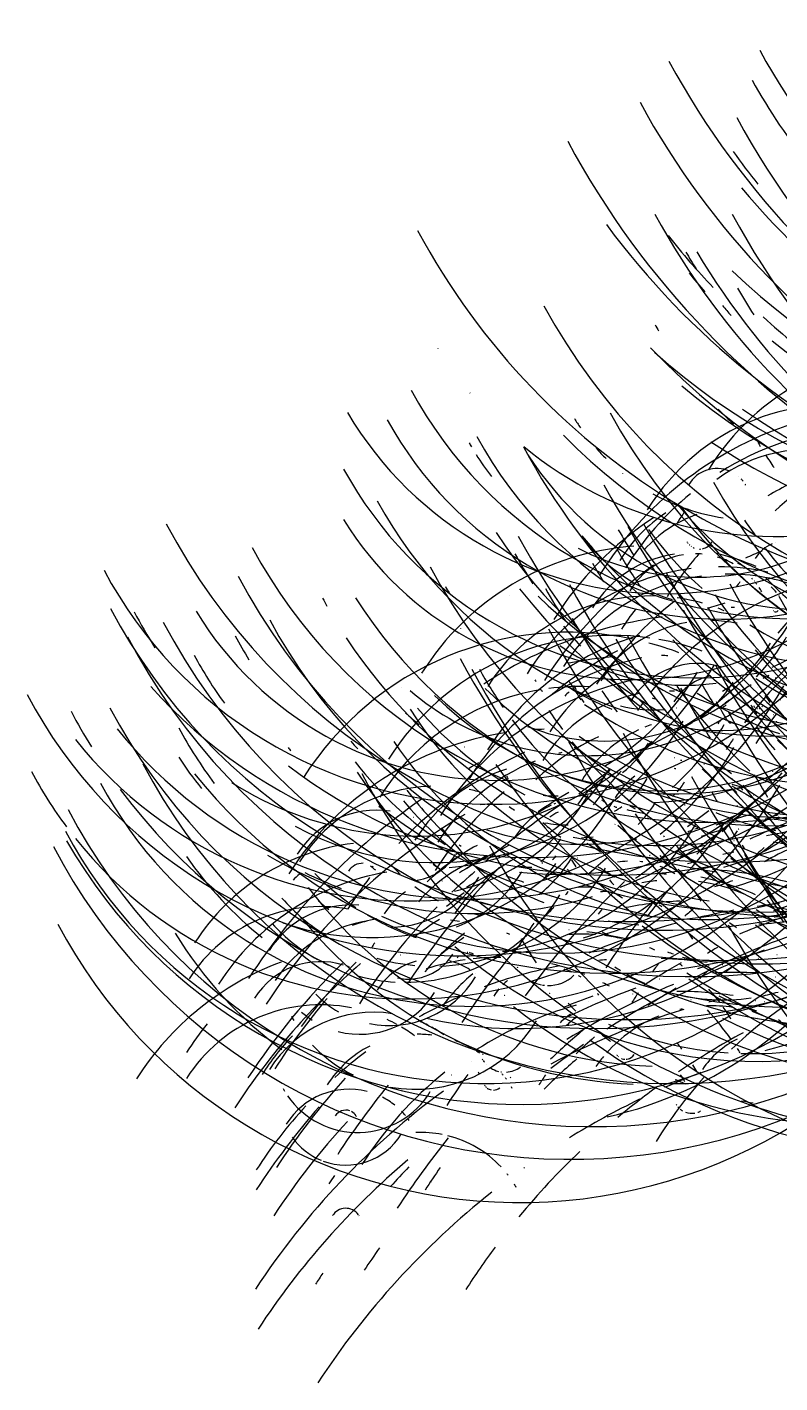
# Model space of a CAD drawing. Extents: x -1.31 to 1.29, y 0 to 2.6.
# Drawn here: x -1.31 to -0.444, y 1.035 to 2.595 of the extents above; entities that cross this region are included whole.
import ezdxf

# ---------------------------------------------------------------- set-up
doc = ezdxf.new("R2010")
doc.units = 0

msp = doc.modelspace()

# ---------------------------------------------------------------- linework, layer by layer
at = {"layer": 'drawinglayer'}
for centre, radius, start, end in [((0.2825, 2.9808), 0.8555, 208.8081, 333.2005), ((0.2597, 3.0065), 0.9456, 208.4643, 333.4556), ((0.1832, 2.9731), 0.8761, 219.9808, 333.1043), ((0.1981, 2.9438), 0.9133, 208.4643, 333.2498), ((0.1421, 2.8771), 0.7068, 209.0373, 228.7087), ((0.3558, 2.9535), 0.9671, 208.5789, 333.6807), ((0.1005, 2.9181), 0.9254, 216.4857, 333.1284), ((0.0167, 2.8513), 0.7441, 226.1687, 332.3957), ((0.1793, 2.9284), 0.984, 208.1779, 333.45), ((0.0035, 2.804), 0.7302, 231.3253, 332.328), ((0.0382, 2.8289), 0.6552, 215.1106, 219.2653), ((-0.0192, 2.8288), 0.8199, 235.2215, 332.5818), ((0.0295, 2.8234), 0.8626, 223.8196, 332.804), ((-0.0918, 2.771), 0.7408, 227.9449, 332.1995), ((-0.047, 2.79), 0.7932, 230.0075, 332.4474), ((0.3526, 2.8424), 0.9689, 208.5216, 333.6816), ((0.1765, 2.7963), 0.8704, 208.5789, 333.0747), ((0.178, 2.7624), 0.8343, 210.6989, 332.9598), ((-0.1147, 2.7269), 0.7333, 236.1382, 332.1352), ((-0.1362, 2.7493), 0.8221, 208.1779, 332.3893), ((0.0035, 2.804), 0.7302, 217.9181, 224.1266), ((-0.1815, 2.5443), 0.4249, 209.3238, 212.3626), ((0.0524, 2.7977), 0.7725, 218.9495, 221.0308), ((-0.1789, 2.6335), 0.7227, 224.679, 331.9896), ((-0.0513, 2.5425), 0.5061, 209.3238, 213.3812), ((-0.0669, 2.6276), 0.7385, 208.5789, 332.2347), ((-0.1815, 2.5443), 0.4249, 219.4078, 221.4249), ((-0.1847, 2.4778), 0.4615, 209.2092, 210.2345), ((-0.0259, 2.7355), 0.6447, 227.3146, 231.4858), ((-0.4489, 2.466), 0.4571, 230.6951, 330.6403), ((-0.4489, 2.466), 0.4571, 211.7559, 211.7875), ((-0.2893, 1.941), 0.2775, 85.0726, 148.6086), ((-0.4245, 2.4202), 0.5061, 208.6935, 330.8442), ((-0.4489, 2.466), 0.4571, 219.6943, 219.7073), ((-0.5761, 2.368), 0.4249, 210.6416, 330.3004), ((-0.0223, 2.4898), 0.7038, 208.7508, 332.1983), ((-0.3794, 1.9064), 0.2546, 74.9312, 148.509), ((-0.1847, 2.4778), 0.4615, 224.3353, 227.3902), ((-0.5082, 2.3559), 0.4421, 208.7508, 330.4824), ((-0.4717, 2.2719), 0.2444, 211.3864, 214.3203), ((-0.3023, 1.7478), 0.4109, 108.5065, 148.174), ((-0.3423, 2.3717), 0.5141, 208.8081, 331.0192), ((-0.0252, 2.498), 0.8116, 208.407, 332.5449), ((-0.4045, 2.3172), 0.3931, 213.048, 330.5139), ((-0.3291, 1.7923), 0.3436, 95.7296, 122.3415), ((-0.5386, 2.263), 0.3009, 209.0946, 210.0952), ((-0.2083, 2.3969), 0.604, 219.8662, 331.5505), ((-0.4717, 2.2719), 0.2444, 221.2413, 225.18), ((-0.4121, 1.9333), 0.1756, 76.7074, 126.4351), ((-0.1797, 2.2825), 0.3333, 209.6675, 210.6413), ((-0.5386, 2.263), 0.3009, 212.074, 217.9583), ((-0.2557, 2.2967), 0.3957, 219.2932, 330.792), ((-0.1293, 2.3433), 0.523, 215.1679, 331.427), ((-0.1797, 2.2825), 0.3333, 212.6469, 215.6513), ((-0.2773, 1.8644), 0.2445, 107.819, 134.6748), ((-0.541, 2.3077), 0.4615, 208.6362, 330.485), ((-0.2228, 2.4154), 0.7065, 233.8464, 331.8598), ((-0.4717, 2.2719), 0.2444, 231.1305, 231.1535), ((-0.5162, 2.049), 0.0381, 67.3682, 148.9262), ((0.063, 2.3952), 0.6671, 209.0373, 332.2249), ((-0.5162, 2.049), 0.0381, 49.6755, 49.7211), ((-0.5162, 2.049), 0.0381, 37.9754, 42.8401), ((-0.2732, 1.7547), 0.3528, 111.6578, 121.5019), ((-0.1446, 2.4251), 0.7653, 218.4911, 332.1884), ((-0.3395, 2.3333), 0.5486, 225.7677, 331.1364), ((0.004, 2.4244), 0.7416, 208.6935, 287.829), ((-0.5162, 2.049), 0.0381, 30.1832, 32.1302), ((-0.4515, 2.2984), 0.5192, 208.5789, 330.8376), ((-0.3072, 2.3114), 0.5507, 212.7615, 331.2013), ((-0.3291, 1.7923), 0.3436, 129.3049, 148.3295), ((-0.4717, 2.2719), 0.2444, 241.0656, 261.1919), ((-0.6162, 2.232), 0.3878, 211.6729, 330.1045), ((-0.3826, 1.7133), 0.3786, 123.117, 148.1201), ((-0.4795, 1.8904), 0.1742, 123.2316, 148.5685), ((0.0501, 2.3866), 0.7627, 208.6935, 332.5127), ((-0.4924, 1.8988), 0.1433, 109.1368, 138.4421), ((-0.4121, 1.9333), 0.1756, 143.6288, 148.6925), ((-0.5041, 2.3648), 0.7307, 207.8341, 331.4388), ((-0.0168, 2.4024), 0.8276, 208.3497, 332.6114), ((-0.199, 2.2565), 0.4931, 209.0946, 213.1265), ((-0.043, 2.3316), 0.6372, 208.9227, 241.7823), ((-0.2437, 2.2741), 0.4355, 216.1993, 228.3064), ((-0.1899, 1.8176), 0.3854, 148.4417, 148.4642), ((-0.0127, 2.3492), 0.5711, 214.2512, 216.3207), ((-0.199, 2.2565), 0.4931, 236.4247, 331.2074), ((-0.591, 1.6852), 0.3131, 93.8388, 147.9202), ((-0.5076, 2.1338), 0.2065, 218.3192, 253.0401), ((-0.3623, 2.2664), 0.5449, 235.7944, 331.0834), ((-0.5363, 2.0112), 0.0167, 210.0113, 213.8771), ((-0.5363, 2.0112), 0.0167, 215.8555, 217.7733), ((-0.5363, 2.0112), 0.0167, 224.6217, 227.5391), ((-0.5363, 2.0112), 0.0167, 234.4193, 236.3637), ((-0.5363, 2.0112), 0.0167, 282.1467, 329.0614), ((-0.4371, 1.9626), 0.041, 112.4599, 149.0671), ((-0.4371, 1.9626), 0.041, 106.4439, 106.4533), ((-0.5222, 2.2804), 0.6006, 208.2351, 330.9761), ((-0.2495, 2.263), 0.5695, 208.7508, 212.7957), ((-0.5386, 2.263), 0.3009, 242.7845, 294.6945), ((-0.5471, 1.858), 0.1318, 97.9641, 148.5719), ((-0.2044, 2.2316), 0.4885, 209.0946, 215.1432), ((-0.541, 1.9006), 0.0884, 99.0527, 148.7203), ((0.196, 2.387), 0.8776, 208.5789, 333.1301), ((-0.2732, 1.7547), 0.3528, 138.4149, 148.4073), ((-0.5363, 2.0112), 0.0167, 243.2429, 248.19), ((-0.5363, 2.0112), 0.0167, 250.1683, 250.1757), ((-0.541, 1.9006), 0.0884, 85.0726, 90.0573), ((-0.5363, 2.0112), 0.0167, 270.0573, 275.0872), ((-0.591, 1.6852), 0.3131, 67.4828, 76.207), ((-0.541, 1.9006), 0.0884, 60.4927, 73.2318), ((-0.3192, 1.621), 0.3984, 111.4286, 114.3658), ((-0.0127, 2.3492), 0.5711, 218.3192, 229.6373), ((-0.7731, 2.2093), 0.5086, 208.0633, 330.2055), ((-0.2145, 2.3149), 0.7181, 208.3497, 331.9122), ((-0.514, 1.7143), 0.2597, 97.0474, 148.2355), ((-0.3245, 1.5993), 0.4603, 125.1223, 147.9808), ((0.1641, 2.41), 0.9649, 208.2351, 333.3625), ((-0.2469, 2.2077), 0.4721, 209.0946, 212.0928), ((0.0951, 2.3692), 0.8881, 224.9655, 332.9972), ((-0.514, 1.7143), 0.2597, 77.4522, 90.1519), ((-0.5023, 1.7417), 0.224, 67.6546, 91.1802), ((-0.5471, 1.858), 0.1318, 61.524, 65.4106), ((-0.2437, 2.2741), 0.4355, 237.3987, 315.5018), ((-0.1802, 1.6712), 0.3494, 120.8251, 139.625), ((-0.4153, 2.3092), 0.7383, 207.9487, 331.6238), ((-0.3801, 2.1978), 0.512, 208.7508, 209.7263), ((-0.5023, 1.7417), 0.224, 98.136, 148.3694), ((-0.3041, 1.6061), 0.3649, 107.5898, 142.2956), ((-0.5115, 2.1189), 0.3333, 264.0412, 330.123), ((0.295, 2.3893), 0.9077, 208.6362, 327.3166), ((-0.1852, 1.7228), 0.384, 142.4829, 143.4962), ((-0.541, 1.9006), 0.0884, 41.9861, 42.9101), ((-0.541, 1.9006), 0.0884, 39.9949, 40.0381), ((-0.541, 1.9006), 0.0884, 37.116, 38.0528), ((-0.5471, 1.858), 0.1318, 54.671, 54.7058), ((-0.541, 1.9006), 0.0884, 30.2978, 34.1717), ((-0.0946, 2.3199), 0.512, 224.4499, 249.0249), ((-0.5471, 1.858), 0.1318, 41.0694, 44.9472), ((-0.5528, 2.0886), 0.2509, 293.4913, 329.7794), ((-0.7291, 2.2275), 0.588, 221.6997, 330.5511), ((-0.636, 2.2375), 0.6183, 232.815, 330.8252), ((-0.433, 2.2278), 0.6105, 208.3497, 209.3267), ((-0.4552, 2.2412), 0.5651, 212.4177, 326.8029), ((-0.5928, 1.7202), 0.2203, 87.9374, 148.2063), ((-0.5528, 2.0886), 0.2509, 216.1025, 216.142), ((-0.2797, 2.1892), 0.496, 208.98, 213.9616), ((-0.5928, 1.7202), 0.2203, 74.1864, 82.002), ((-0.1027, 2.2146), 0.4971, 213.2772, 232.6235), ((0.1031, 2.2469), 0.6282, 209.2092, 313.8291), ((-0.5471, 1.858), 0.1318, 39.1275, 39.1786), ((-0.6168, 2.2415), 0.6757, 207.8341, 331.051), ((-0.5794, 2.2432), 0.6873, 207.8341, 211.8051), ((-0.7697, 2.1335), 0.4052, 211.3291, 329.8711), ((0.1061, 2.3412), 0.9266, 208.2351, 333.1414), ((-0.3192, 1.621), 0.3984, 128.2163, 146.1736), ((-0.4343, 1.7847), 0.225, 141.3943, 148.4963), ((0.2576, 2.3666), 0.996, 208.2924, 333.6165), ((-0.199, 2.2565), 0.4931, 222.2083, 222.2153), ((0.0713, 2.2699), 0.7155, 208.8654, 235.7664), ((-0.3977, 1.5308), 0.416, 105.2407, 108.1771), ((0.1334, 2.2917), 0.7539, 208.8654, 246.353), ((-0.5928, 1.7202), 0.2203, 67.3682, 69.2887), ((-0.5076, 2.1338), 0.2065, 272.1772, 273.2217), ((-0.4487, 1.9253), 0.00315, 210.1832, 213.1106), ((-0.4487, 1.9253), 0.00315, 219.0068, 220.936), ((-0.4487, 1.9253), 0.00315, 240.6073, 261.4055), ((-0.4487, 1.9253), 0.00315, 263.411, 279.4126), ((-0.4487, 1.9253), 0.00315, 281.4019, 329.1845), ((-0.5078, 2.2515), 0.7304, 207.8341, 331.4312), ((-0.4696, 2.2138), 0.637, 208.1779, 331.1916), ((-0.5794, 2.2432), 0.6873, 252.2383, 331.1579), ((-0.5107, 1.4245), 0.4968, 97.9641, 123.4861), ((-0.2495, 2.263), 0.5695, 218.8349, 221.8794), ((-0.2232, 2.1694), 0.5256, 208.98, 223.074), ((-0.5242, 1.7591), 0.1531, 100.0268, 148.5488), ((-0.5242, 1.7591), 0.1531, 78.3117, 89.1261), ((-0.5474, 2.2343), 0.7318, 207.7768, 331.3642), ((-0.5258, 2.1865), 0.6183, 208.1779, 211.1228), ((-0.6881, 1.5385), 0.3602, 77.9106, 147.5834), ((-0.433, 2.2278), 0.6105, 213.3345, 262.1608), ((-0.6364, 1.5904), 0.3047, 81.9213, 147.8578), ((-0.4252, 2.1423), 0.4545, 211.7875, 211.8081), ((-0.5219, 1.6024), 0.3044, 105.9282, 148.0816), ((-0.1905, 2.1366), 0.5059, 209.0946, 232.3487), ((-0.6364, 1.5904), 0.3047, 70.233, 79.9411), ((-0.1454, 2.2853), 0.5781, 223.1321, 241.5521), ((-0.6454, 2.0162), 0.2427, 315.9512, 329.5782), ((-0.6961, 2.0997), 0.4794, 208.2924, 216.1353), ((-0.6665, 2.0694), 0.3127, 229.4919, 321.3838), ((0.0078, 2.3055), 0.9288, 208.0633, 332.9848), ((0.0802, 2.3235), 0.9951, 208.006, 333.3233), ((-0.417, 2.2075), 0.523, 225.5958, 321.539), ((-0.4581, 1.5369), 0.3817, 116.929, 130.8591), ((-0.5528, 2.0886), 0.2509, 234.8777, 278.163), ((-0.5851, 2.1422), 0.489, 258.5981, 327.3447), ((-0.3801, 2.1978), 0.512, 234.8204, 320.5525), ((-0.6881, 1.5385), 0.3602, 69.2016, 74.9499), ((-0.5891, 1.9656), 0.1562, 300.4241, 329.4063), ((-0.0572, 2.2313), 0.7399, 233.2161, 332.2558), ((-0.1092, 2.1666), 0.4635, 218.4338, 239.8246), ((-0.8623, 2.0611), 0.397, 237.6279, 329.6667), ((-0.5387, 1.5659), 0.31, 101.9175, 148.0314), ((-0.6961, 2.0997), 0.4794, 264.3277, 330.2545), ((-0.5965, 1.4224), 0.4499, 94.7555, 101.5772), ((-0.5382, 1.772), 0.0908, 72.2956, 148.7179), ((-0.5965, 1.4224), 0.4499, 86.9633, 87.9182), ((0.3038, 2.3084), 0.9358, 208.5789, 302.7353), ((-0.1383, 1.5379), 0.4311, 129.6487, 143.4607), ((-0.1802, 1.6712), 0.3494, 147.5823, 148.5919), ((-0.798, 2.1159), 0.5244, 218.7776, 330.2104), ((-0.5384, 1.5023), 0.3494, 101.8602, 147.9098), ((-0.3542, 2.0959), 0.4971, 208.8081, 214.8081), ((-0.6111, 1.9088), 0.1319, 209.4957, 210.4789), ((-0.5341, 1.6765), 0.205, 125.0077, 148.3677), ((-0.0572, 2.2313), 0.7399, 211.6156, 213.6749), ((-0.3595, 2.021), 0.3459, 211.2686, 211.2718), ((-0.806, 2.0105), 0.3104, 301.0543, 329.4912), ((-0.5107, 1.7853), 0.0644, 101.1727, 148.8537), ((-0.6111, 1.9088), 0.1319, 305.4661, 329.2866), ((-0.5382, 1.772), 0.0908, 55.59, 55.6225), ((-0.069, 2.1828), 0.7248, 236.3101, 332.1862), ((-0.3258, 1.4592), 0.4108, 110.3894, 110.3973), ((-0.3656, 1.649), 0.2195, 114.4653, 116.4736), ((-0.3258, 1.4592), 0.4108, 108.4238, 108.4492), ((-0.4164, 1.0836), 0.7629, 92.3917, 92.4637), ((-0.8115, 2.0905), 0.5642, 207.8341, 330.317), ((-0.8681, 2.0848), 0.4953, 218.663, 329.9802), ((-0.6746, 1.5648), 0.2715, 99.4538, 147.8866), ((-0.5301, 2.0947), 0.4355, 216.6003, 216.6093), ((-0.5642, 2.1084), 0.3957, 225.5385, 310.3771), ((-0.1007, 2.2048), 0.8117, 214.3658, 332.4161), ((-0.6454, 2.0162), 0.2427, 248.5141, 310.816), ((-0.6111, 1.9088), 0.1319, 215.3971, 216.3188), ((-0.574, 1.6635), 0.1676, 100.8862, 148.4079), ((-0.6746, 1.5648), 0.2715, 87.6509, 97.4714), ((-0.5115, 2.1189), 0.3333, 236.8257, 247.8474), ((-0.3977, 1.5308), 0.416, 133.9459, 134.9338), ((-0.3868, 2.0028), 0.3378, 209.2665, 210.2526), ((-0.3595, 2.021), 0.3459, 213.2772, 218.2257), ((-0.2426, 2.1064), 0.5788, 227.9449, 331.408), ((-0.574, 1.6635), 0.1676, 86.9633, 88.9503), ((-0.4164, 1.0836), 0.7629, 101.009, 101.0581), ((-0.0269, 2.2116), 0.6537, 214.9961, 226.3089), ((-0.574, 1.6635), 0.1676, 84.9993, 85.0153), ((0.2461, 2.2713), 0.9153, 208.5216, 212.7121), ((-0.3176, 2.1599), 0.3984, 236.2528, 251.4641), ((-0.1118, 2.0756), 0.4837, 209.2665, 212.3177), ((0.3388, 2.2665), 0.9592, 208.5789, 333.6277), ((-0.3656, 1.649), 0.2195, 120.4814, 124.4717), ((-0.5107, 1.7853), 0.0644, 50.7268, 50.7524), ((-0.5107, 1.7853), 0.0644, 43.8952, 43.9342), ((-0.3653, 1.6105), 0.248, 113.434, 113.4424), ((-0.5107, 1.7853), 0.0644, 30.2978, 39.025), ((-0.6747, 2.006), 0.3513, 307.8152, 329.8751), ((-0.3882, 1.7867), 0.0653, 138.8733, 149.0828), ((-0.6196, 2.1263), 0.6734, 207.8341, 331.0382), ((-0.6383, 2.1218), 0.6155, 218.8349, 330.8116), ((-0.4583, 2.0736), 0.4885, 212.6469, 262.1297), ((-0.5301, 2.0947), 0.4355, 220.5537, 241.5814), ((-0.3868, 2.0028), 0.3378, 212.2459, 213.2244), ((-0.5891, 1.9656), 0.1562, 255.7906, 274.9409), ((0.2542, 2.2552), 0.9975, 208.2924, 333.6161), ((-0.3041, 1.6061), 0.3649, 144.3164, 146.3042), ((-0.6746, 1.5648), 0.2715, 71.0351, 71.9977), ((-0.4803, 1.3883), 0.4311, 101.0112, 101.0581), ((-0.2268, 2.0764), 0.544, 232.1275, 331.323), ((0.1071, 2.1638), 0.7132, 208.9227, 211.0029), ((-0.3656, 1.649), 0.2195, 128.5028, 132.4998), ((-0.3653, 1.6105), 0.248, 124.4348, 125.415), ((-0.2687, 1.9344), 0.2402, 209.7821, 212.7526), ((-0.4689, 1.8169), 0.00594, 210.1259, 211.112), ((-0.4689, 1.8169), 0.00594, 214.0793, 217.948), ((-0.4689, 1.8169), 0.00594, 221.8715, 230.6841), ((-0.4689, 1.8169), 0.00594, 246.4514, 249.4165), ((-0.4689, 1.8169), 0.00594, 262.3224, 265.3203), ((-0.4689, 1.8169), 0.00594, 272.2918, 275.3257), ((-0.4689, 1.8169), 0.00594, 282.3759, 287.3999), ((-0.4689, 1.8169), 0.00594, 315.8366, 329.1552), ((-0.6556, 2.1252), 0.6825, 207.7195, 211.6768), ((-0.6556, 2.1252), 0.6825, 216.6576, 331.0021), ((-0.8403, 1.9646), 0.331, 240.7792, 329.4923), ((-0.6082, 2.0962), 0.394, 227.4292, 230.4151), ((-0.3542, 2.0959), 0.4971, 216.8295, 283.1683), ((-0.2834, 2.0953), 0.5137, 213.9074, 216.914), ((-0.1649, 2.1401), 0.7257, 232.9296, 332.0237), ((-0.5423, 1.6485), 0.1521, 103.9786, 103.9802), ((-0.6111, 1.9088), 0.1319, 295.2101, 300.3457), ((-0.1255, 2.1633), 0.7823, 237.0549, 332.2771), ((-0.0565, 2.2041), 0.8591, 235.0496, 332.6471), ((-0.3656, 1.649), 0.2195, 136.5242, 136.5249), ((-0.508, 1.789), 0.00846, 131.5967, 149.0355), ((-0.508, 1.789), 0.00846, 125.4661, 126.5159), ((-0.508, 1.789), 0.00846, 122.4294, 122.4443), ((-0.508, 1.789), 0.00846, 79.2284, 80.2076), ((-0.5423, 1.6485), 0.1521, 72.3529, 75.256), ((-0.508, 1.789), 0.00846, 41.8142, 49.63), ((-0.508, 1.789), 0.00846, 34.022, 37.9035), ((-0.5419, 1.5391), 0.2638, 75.3896, 77.31), ((0.0406, 1.441), 0.6091, 143.3424, 147.2397), ((-0.5246, 1.3151), 0.494, 81.4025, 81.4629), ((-0.0452, 1.2507), 0.678, 126.4239, 126.4401), ((-0.7025, 2.0213), 0.4918, 208.2351, 217.0696), ((-0.7061, 1.428), 0.3592, 98.3079, 147.551), ((-0.7061, 1.428), 0.3592, 91.4324, 93.3924), ((-0.5419, 1.5391), 0.2638, 114.8091, 133.9417), ((0.089, 2.1918), 0.8818, 208.3497, 332.9663), ((-0.5423, 1.6485), 0.1521, 114.981, 148.5176), ((-0.5419, 1.5391), 0.2638, 106.845, 106.8631), ((-0.5423, 1.6485), 0.1521, 108.9649, 111.99), ((-0.7677, 1.9456), 0.3015, 311.5967, 329.5356), ((-0.508, 1.789), 0.00846, 30.1259, 32.0577), ((-0.4602, 1.098), 0.6852, 91.2927, 91.3178), ((-0.1597, 2.0204), 0.3874, 216.543, 221.5791), ((-0.5301, 2.0947), 0.4355, 279.3392, 314.749), ((-0.7677, 1.9456), 0.3015, 216.543, 217.4636), ((-0.6747, 2.006), 0.3513, 221.4705, 223.4182), ((-0.7025, 2.0213), 0.4918, 245.9931, 330.2833), ((-0.495, 2.0344), 0.4721, 213.621, 257.9068), ((-0.7023, 1.8353), 0.1249, 213.2427, 213.2772), ((-0.5802, 2.0739), 0.3575, 245.592, 303.9906), ((-0.2834, 2.0953), 0.5137, 218.8922, 312.4957), ((-0.4252, 2.1423), 0.4545, 235.7944, 254.0841), ((-0.7023, 1.8353), 0.1249, 308.2736, 329.0896), ((-0.3258, 1.4592), 0.4108, 130.1643, 135.129), ((-0.8196, 1.9549), 0.374, 309.5341, 329.6733), ((-0.1383, 1.5379), 0.4311, 146.4363, 148.4212), ((-0.5435, 1.4737), 0.2965, 79.2806, 79.2857), ((0.0022, 2.2291), 0.6387, 225.3666, 259.5937), ((-0.5668, 2.0696), 0.6902, 207.8341, 331.1907), ((-0.8196, 1.9549), 0.374, 212.3032, 219.1008), ((-0.6091, 1.9983), 0.4082, 217.5171, 237.3673), ((-0.5246, 1.3151), 0.494, 115.5539, 136.4159), ((-0.6403, 1.5341), 0.2326, 111.5432, 148.0751), ((-0.3575, 2.0524), 0.6085, 218.4911, 331.3), ((-0.4164, 1.0836), 0.7629, 119.3927, 120.3256), ((-0.701, 1.5581), 0.192, 99.3965, 99.4037), ((-0.6403, 1.5341), 0.2326, 103.5791, 104.5643), ((-0.6082, 2.0962), 0.394, 272.8648, 301.8935), ((-0.6403, 1.5341), 0.2326, 71.0955, 71.1497), ((-0.5569, 1.6618), 0.0895, 90, 90.9949), ((-0.5569, 1.6618), 0.0895, 74.1638, 74.1864), ((-0.1869, 2.0936), 0.7158, 243.1856, 331.953), ((-0.8704, 1.9691), 0.4924, 207.9487, 216.7128), ((-0.4284, 2.0681), 0.6011, 213.3345, 323.8345), ((-0.2173, 2.1134), 0.8021, 208.0633, 332.1832), ((-0.701, 1.5581), 0.192, 107.4179, 148.0842), ((-0.8409, 1.8615), 0.234, 274.0107, 329.1746), ((-0.5664, 1.8408), 0.2202, 209.3238, 210.2914), ((-0.1031, 0.9968), 0.9162, 125.8099, 128.6557), ((-0.3258, 1.4592), 0.4108, 137.0971, 144.119), ((-0.5569, 1.6618), 0.0895, 127.185, 148.6862), ((-0.7931, 2.0383), 0.4633, 290.913, 319.4106), ((-0.5946, 1.6508), 0.0958, 82.9234, 82.9526), ((-0.5946, 1.6508), 0.0958, 71.0924, 72.0743), ((0.2672, 2.1743), 0.9251, 208.5216, 249.7504), ((-0.3458, 0.9547), 0.8136, 103.1272, 103.178), ((-0.6091, 1.9983), 0.4082, 285.2407, 320.7513), ((0.0186, 2.0107), 0.564, 209.2665, 212.3245), ((-0.1072, 0.8585), 0.9454, 111.403, 111.4286), ((-0.8704, 1.9691), 0.4924, 218.663, 329.9665), ((-0.7972, 1.9544), 0.4862, 208.1206, 325.8373), ((-0.8395, 1.5357), 0.186, 91.9481, 147.8294), ((-0.7677, 1.9456), 0.3015, 229.2051, 229.2054), ((-0.806, 2.0105), 0.3104, 247.8838, 247.8983), ((-0.4674, 2.0289), 0.5119, 217.5171, 225.5144), ((-0.8395, 1.5357), 0.186, 73.3269, 78.1856), ((-0.5946, 1.6508), 0.0958, 123.0024, 148.5939), ((-0.7023, 1.8353), 0.1249, 286.6731, 287.7347), ((-0.6109, 1.7609), 0.0669, 220.4392, 224.2959), ((-0.6906, 1.7866), 0.1096, 311.3676, 329.0628), ((-0.6109, 1.7609), 0.0669, 316.6388, 329.0791), ((-0.2232, 2.1694), 0.5256, 238.3154, 249.5908), ((-0.5569, 1.6618), 0.0895, 48.747, 49.6833), ((-0.5882, 1.4058), 0.3302, 72.3529, 74.2881), ((-0.6403, 1.5341), 0.2326, 50.8097, 51.7131), ((-0.5569, 1.6618), 0.0895, 38.0327, 39.9621), ((0.2461, 2.2713), 0.9153, 216.8295, 245.4378), ((-0.5702, 1.9587), 0.3984, 287.4179, 322.9062), ((-0.4164, 1.0836), 0.7629, 125.2369, 146.8875), ((-0.9131, 1.8713), 0.3238, 251.4935, 329.3274), ((-0.5702, 1.9587), 0.3984, 219.5797, 248.571), ((-0.4803, 1.3883), 0.4311, 130.68, 146.7596), ((-0.8679, 1.8324), 0.2367, 282.0894, 329.1306), ((-0.806, 2.0105), 0.3104, 273.1513, 275.2188), ((-0.6906, 1.7866), 0.1096, 226.9197, 226.9709), ((-0.2597, 0.9949), 0.8367, 120.7105, 123.5619), ((-0.7023, 1.8353), 0.1249, 263.4683, 271.4906), ((-0.6628, 1.6071), 0.1026, 112.6318, 113.6724), ((-0.6628, 1.6071), 0.1026, 91.6043, 93.6015), ((-0.3454, 1.0962), 0.6928, 117.7439, 117.7885), ((-0.548, 1.9809), 0.2952, 249.7746, 249.787), ((-0.6109, 1.7609), 0.0669, 235.1069, 238.9958), ((-0.6109, 1.7609), 0.0669, 240.9652, 241.0083), ((-0.6628, 1.6071), 0.1026, 69.8892, 71.8532), ((-0.6628, 1.6071), 0.1026, 65.9762, 65.9931), ((-0.2683, 1.9998), 0.6184, 235.909, 331.4914), ((-0.7246, 1.7929), 0.1646, 315.5501, 326.0369), ((-0.6109, 1.7609), 0.0669, 310.4508, 313.5765), ((0.1155, 2.0681), 0.7291, 208.9227, 209.938), ((-0.5946, 1.6508), 0.0958, 37.0014, 38.9262), ((0.2607, 2.0941), 0.8704, 208.6935, 333.2129), ((-0.1358, 2.0962), 0.5178, 228.401, 228.4033), ((-0.3996, 0.912), 0.8028, 95.3048, 95.3285), ((-0.6593, 2.012), 0.6822, 207.7195, 330.9943), ((-0.4602, 1.098), 0.6852, 120.3668, 147.036), ((-0.9078, 1.5858), 0.1082, 81.864, 147.9402), ((-0.5258, 2.1865), 0.6183, 232.1275, 291.0348), ((-0.9078, 1.5858), 0.1082, 67.1465, 67.1963), ((-0.7246, 1.7929), 0.1646, 216.963, 217.0014), ((-0.1935, 0.943), 0.9089, 123.6326, 130.3566), ((-0.6906, 1.7866), 0.1096, 233.7891, 237.6934), ((-0.6628, 1.6071), 0.1026, 115.6685, 148.4408), ((-0.5664, 1.8408), 0.2202, 222.0434, 223.034), ((-0.3454, 1.0962), 0.6928, 120.7105, 121.6387), ((-0.5301, 2.0947), 0.4355, 249.66, 249.6716), ((-0.6109, 1.7609), 0.0669, 248.8579, 251.8404), ((-0.6906, 1.7866), 0.1096, 301.0543, 306.2323), ((-0.548, 1.9809), 0.2952, 255.8479, 259.8765), ((-0.6628, 1.6071), 0.1026, 59.1749, 63.0456), ((0.0941, 2.1582), 0.846, 213.621, 283.013), ((-0.6628, 1.6071), 0.1026, 51.3708, 51.3826), ((-0.6628, 1.6071), 0.1026, 48.5179, 49.4318), ((-0.3996, 0.912), 0.8028, 101.0396, 101.0581), ((0.0354, 0.9251), 0.9513, 126.1536, 127.9972), ((-0.0005, 1.1055), 0.7615, 129.3049, 135.063), ((-0.5021, 1.3407), 0.3466, 93.1317, 93.1513), ((-0.2562, 0.881), 0.8376, 105.3553, 108.1875), ((-0.3868, 2.0028), 0.3378, 247.2536, 259.4119), ((0.0909, 1.0482), 0.8642, 132.227, 134.076), ((-0.0517, 0.8047), 0.9972, 116.2499, 116.2988), ((-0.1358, 2.0962), 0.5178, 230.4086, 232.481), ((-0.1378, 0.7646), 0.9741, 108.4492, 109.3728), ((-0.3595, 2.021), 0.3459, 255.4469, 269.7029), ((-0.7832, 1.9263), 0.5469, 207.9487, 330.313), ((-0.8074, 1.4112), 0.2823, 106.9305, 106.9596), ((-0.746, 1.9086), 0.4658, 256.9939, 330.1156), ((-0.6747, 2.006), 0.3513, 252.2956, 280.8582), ((-0.8014, 1.8319), 0.3029, 277.2766, 329.4753), ((-0.5664, 1.8408), 0.2202, 226.9709, 233.8908), ((-0.6906, 1.7866), 0.1096, 257.5095, 271.5311), ((-0.7656, 1.8297), 0.2985, 288.6784, 329.53), ((-0.6906, 1.7866), 0.1096, 283.6833, 283.6937), ((-0.0103, 1.0704), 0.8703, 135.736, 135.7793), ((-0.5272, 1.6248), 0.0494, 111.1421, 117.2358), ((-0.5272, 1.6248), 0.0494, 103.1207, 107.1388), ((-0.4603, 1.4723), 0.2051, 105.2407, 111.1928), ((-0.5272, 1.6248), 0.0494, 81.1567, 81.1764), ((-0.5272, 1.6248), 0.0494, 66.3368, 72.2511), ((0.0863, 1.2958), 0.69, 147.1239, 148.0613), ((-0.1378, 0.7646), 0.9741, 111.2699, 111.314), ((0.3294, 2.0878), 0.9273, 208.6362, 333.5093), ((-0.117, 0.8969), 0.8449, 111.5432, 115.3227), ((-0.5021, 1.3407), 0.3466, 75.6188, 81.4033), ((-0.7411, 1.9594), 0.604, 209.8394, 330.5821), ((-0.9058, 1.4063), 0.2511, 96.6463, 147.4912), ((-0.9078, 1.5858), 0.1082, 45.9283, 45.9968), ((-0.7246, 1.7929), 0.1646, 237.5133, 238.4727), ((-0.1399, 1.9991), 0.7259, 208.4643, 332.0677), ((-0.2597, 0.9949), 0.8367, 127.4332, 127.4714), ((-0.3611, 1.9585), 0.6262, 231.5545, 331.3513), ((-0.7828, 1.7136), 0.1015, 309.0184, 328.8585), ((-0.8395, 1.5357), 0.186, 45.3261, 45.3666), ((-0.8395, 1.5357), 0.186, 42.5018, 43.4137), ((-0.653, 1.4638), 0.1991, 91.6616, 95.5963), ((-0.8074, 1.4112), 0.2823, 56.1955, 59.9962), ((-0.2496, 1.9938), 0.6989, 233.7891, 331.7876), ((-0.7771, 1.8606), 0.2964, 304.2629, 317.9201), ((-0.6628, 1.6071), 0.1026, 33.048, 33.9756), ((-0.5272, 1.6248), 0.0494, 134.5188, 134.5263), ((-0.5664, 1.8408), 0.2202, 285.2407, 306.8467), ((-0.5272, 1.6248), 0.0494, 55.5396, 55.5652), ((-0.4806, 1.4411), 0.2181, 94.2215, 94.2399), ((-0.5272, 1.6248), 0.0494, 44.7936, 46.7429), ((-0.5272, 1.6248), 0.0494, 30.1832, 36.03), ((-0.4806, 1.4411), 0.2181, 75.5615, 82.3933), ((-0.6845, 1.9651), 0.6729, 207.7195, 330.9169), ((-0.746, 1.9086), 0.4658, 215.1106, 230.8657), ((-0.7931, 2.0383), 0.4633, 238.7165, 286.7523), ((-0.8715, 1.6761), 0.0635, 275.9015, 328.5626), ((-0.6642, 1.4165), 0.2695, 118.4187, 133.6052), ((-0.6095, 1.344), 0.3598, 124.4348, 130.4965), ((-0.653, 1.4638), 0.1991, 118.5906, 146.0987), ((-0.9078, 1.5858), 0.1082, 31.6729, 32.5728), ((-0.4146, 0.9674), 0.7661, 116.4707, 121.2982), ((-0.3458, 0.9547), 0.8136, 122.4294, 124.3266), ((-0.7246, 1.7929), 0.1646, 248.3422, 248.3629), ((-0.7164, 1.6506), 0.0173, 209.6675, 213.5275), ((-0.7164, 1.6506), 0.0173, 215.4573, 215.5117), ((-0.7164, 1.6506), 0.0173, 225.1331, 225.1374), ((-0.8172, 1.7205), 0.1565, 307.9871, 328.9689), ((-0.7164, 1.6506), 0.0173, 309.0184, 328.7176), ((-0.7319, 1.4807), 0.1674, 75.6037, 75.6188), ((-0.7319, 1.4807), 0.1674, 70.7177, 70.7486), ((-0.1084, 0.9988), 0.8339, 129.8206, 131.7168), ((-0.0517, 0.8047), 0.9972, 122.8992, 122.9451), ((-0.1802, 1.9808), 0.5257, 220.1527, 222.1664), ((-0.5272, 1.6248), 0.0494, 147.8114, 148.8698), ((-0.069, 2.1828), 0.7248, 227.0282, 232.2095), ((-0.4806, 1.4411), 0.2181, 103.1207, 110.1104), ((-0.6642, 1.4165), 0.2695, 55.5797, 55.6225), ((-0.3166, 0.8208), 0.8444, 102.3186, 103.2008), ((0.0833, 1.0308), 0.8257, 131.3103, 132.2288), ((-0.3304, 1.4121), 0.2583, 112.5745, 120.5073), ((-0.847, 1.3388), 0.2882, 99.8549, 147.4926), ((-0.9242, 1.6138), 0.0191, 87.7082, 148.1929), ((-0.8715, 1.6761), 0.0635, 226.6271, 233.3526), ((-0.9242, 1.6138), 0.0191, 49.5492, 55.3098), ((-0.7548, 1.7537), 0.1836, 221.757, 226.5781), ((-0.1031, 0.9968), 0.9162, 136.4096, 147.0375), ((-0.7319, 1.4807), 0.1674, 111.314, 139.846), ((-0.7828, 1.7136), 0.1015, 233.5599, 239.3947), ((-0.8435, 1.746), 0.2315, 272.0054, 329.1612), ((-0.3454, 1.0962), 0.6928, 130.4508, 133.3892), ((-0.8715, 1.702), 0.1527, 291.2567, 328.8508), ((-0.3996, 0.912), 0.8028, 117.4447, 120.306), ((-0.7246, 1.7929), 0.1646, 263.3537, 268.382), ((-0.7164, 1.6506), 0.0173, 265.4163, 268.4266), ((-0.7609, 1.6699), 0.0699, 312.1124, 327.7547), ((-0.3311, 1.8771), 0.437, 215.0533, 216.0315), ((-0.8395, 1.5357), 0.186, 30.0686, 32.9225), ((-0.7319, 1.4807), 0.1674, 54.2474, 61.9629), ((-0.6149, 1.5424), 0.093, 92.8075, 99.7674), ((-0.6149, 1.5424), 0.093, 81.864, 83.8407), ((-0.6149, 1.5424), 0.093, 57.3414, 69.0574), ((-0.0247, 2.1811), 0.7718, 225.9968, 227.0468), ((-0.31, 0.774), 0.881, 103.2353, 106.0553), ((-0.3166, 0.8208), 0.8444, 105.1834, 106.0683), ((-0.5521, 1.1748), 0.4519, 74.5301, 86.1316), ((-0.8074, 1.4112), 0.2823, 132.1697, 134.2148), ((-0.8196, 1.9549), 0.374, 242.7845, 249.7729), ((-0.7656, 1.8297), 0.2985, 224.3353, 236.1195), ((-0.5246, 1.3151), 0.494, 142.4256, 147.4913), ((-0.893, 1.6793), 0.1201, 270.8021, 328.7028), ((-0.4757, 1.834), 0.4201, 211.8175, 211.8448), ((-0.6091, 1.9983), 0.4082, 248.3995, 251.46), ((0.0354, 0.9251), 0.9513, 133.774, 144.2998), ((-0.7721, 1.3726), 0.2649, 56.2528, 64.8929), ((-0.3134, 1.8792), 0.4208, 219.1213, 220.1195), ((-0.7319, 1.4807), 0.1674, 50.3597, 50.4086), ((-0.0452, 1.2507), 0.678, 146.8723, 146.8947), ((-0.565, 1.414), 0.1999, 95.9015, 100.8721), ((-0.5664, 1.8408), 0.2202, 264.9007, 267.939), ((-0.565, 1.414), 0.1999, 66.4514, 82.0893), ((-0.6025, 1.2959), 0.328, 66.5087, 78.1252), ((-0.575, 1.8), 0.202, 286.2147, 292.3668), ((-0.3304, 1.4121), 0.2583, 128.4943, 128.5028), ((-0.8435, 1.746), 0.2315, 221.4132, 237.9903), ((-0.5716, 1.921), 0.5219, 217.2879, 267.8796), ((-0.8297, 1.5317), 0.0819, 123.3461, 148.1793), ((-0.8751, 1.7034), 0.2075, 269.8281, 329.0215), ((-0.7548, 1.7537), 0.1836, 233.4453, 243.2822), ((-0.5908, 1.3062), 0.3642, 126.4974, 130.5374), ((-0.9058, 1.4063), 0.2511, 50.1221, 52.9474), ((-0.7125, 1.5902), 0.00656, 53.961, 62.7363), ((-0.7125, 1.5902), 0.00656, 50.0536, 50.0648), ((-0.7125, 1.5902), 0.00656, 35.5323, 35.569), ((-0.6149, 1.5424), 0.093, 141.337, 144.4445), ((-0.6569, 1.1765), 0.429, 90.6303, 92.5742), ((-0.6395, 1.49), 0.1104, 90.6875, 95.6755), ((-0.6569, 1.1765), 0.429, 87.7047, 87.7082), ((-0.565, 1.414), 0.1999, 106.845, 106.8501), ((-0.6395, 1.49), 0.1104, 73.8999, 75.8698), ((-0.6395, 1.49), 0.1104, 62.1543, 70.9586), ((-0.8074, 1.4112), 0.2823, 41.8715, 43.7286), ((0.0909, 1.0482), 0.8642, 139.9046, 142.7282), ((-0.6149, 1.5424), 0.093, 39.8662, 42.7469), ((-0.6149, 1.5424), 0.093, 30.1832, 37.9073), ((-0.9727, 1.4041), 0.1789, 79.6868, 147.5851), ((-0.937, 1.473), 0.1119, 85.7028, 147.8702), ((-0.8715, 1.702), 0.1527, 227.3719, 233.1659), ((-0.3454, 1.0962), 0.6928, 135.3783, 147.2362), ((-0.8297, 1.5317), 0.0819, 36.466, 36.4857), ((-0.1084, 0.9988), 0.8339, 135.6074, 137.5283), ((-0.847, 1.3388), 0.2882, 57.0124, 57.0549), ((-0.4806, 1.4411), 0.2181, 140.3057, 142.3257), ((-0.0005, 1.1055), 0.7615, 140.8787, 147.6878), ((-0.534, 1.1222), 0.4679, 93.0367, 100.8016), ((-0.6395, 1.49), 0.1104, 57.2841, 59.2298), ((0.0387, 0.8903), 0.9029, 130.0497, 130.9786), ((-0.3537, 0.7885), 0.8032, 100.2559, 103.1088), ((-0.534, 1.1222), 0.4679, 89.109, 89.1406), ((0.2579, 1.9788), 0.868, 208.6935, 333.2007), ((-0.1984, 0.8734), 0.7381, 107.5898, 113.2974), ((-0.3537, 0.7885), 0.8032, 96.4744, 98.3257), ((-0.534, 1.1222), 0.4679, 76.5355, 81.3569), ((-0.6642, 1.4165), 0.2695, 33.5064, 40.1999), ((-0.0754, 0.7813), 0.8738, 112.5745, 115.4094), ((-0.7434, 1.8437), 0.6012, 207.8341, 330.5683), ((-0.8751, 1.7034), 0.2075, 222.3872, 240.8915), ((-0.8945, 1.4124), 0.156, 98.7663, 146.7714), ((-0.593, 1.895), 0.5165, 219.2359, 267.8008), ((-0.8583, 1.3324), 0.2418, 101.8029, 108.8016), ((-0.7656, 1.8297), 0.2985, 239.1176, 251.0511), ((-0.652, 1.2784), 0.3433, 122.3721, 128.3992), ((-0.7771, 1.8606), 0.2964, 261.0619, 263.1014), ((-0.7548, 1.7537), 0.1836, 257.223, 259.2137), ((-0.0103, 1.0704), 0.8703, 145.4623, 147.3483), ((-0.31, 0.774), 0.881, 115.6278, 115.6685), ((-0.3537, 0.7885), 0.8032, 105.0688, 112.7145), ((-0.4806, 1.4411), 0.2181, 146.379, 146.3929), ((-0.7444, 1.7923), 0.4625, 282.7197, 330.1076), ((-0.5702, 1.9587), 0.3984, 259.6868, 264.8318), ((-0.6395, 1.49), 0.1104, 49.5111, 49.5492), ((-0.6395, 1.49), 0.1104, 43.7002, 43.705), ((0.0833, 1.0308), 0.8257, 139.9238, 139.9619), ((-0.3304, 1.4121), 0.2583, 141.5089, 141.536), ((-0.1802, 1.9808), 0.5257, 232.2994, 233.3541), ((-0.0312, 2.132), 0.7205, 232.2994, 234.4031), ((-0.495, 2.0344), 0.4721, 273.2659, 282.6366), ((-0.7444, 1.7923), 0.4625, 211.2145, 233.8608), ((-0.6025, 1.2959), 0.328, 128.5601, 139.7021), ((-0.5521, 1.1748), 0.4519, 124.4348, 128.4381), ((-0.8583, 1.3324), 0.2418, 64.618, 65.5533), ((-0.4111, 1.7301), 0.3783, 209.0946, 214.048), ((-0.671, 1.3533), 0.1981, 101.4967, 101.5165), ((-0.7183, 1.149), 0.4084, 85.5421, 85.5882), ((-0.671, 1.3533), 0.1981, 85.6455, 94.5414), ((-0.5092, 1.6986), 0.223, 221.184, 221.1933), ((-0.7183, 1.149), 0.4084, 75.9052, 82.6298), ((-0.8084, 1.2106), 0.3786, 63.071, 64.9459), ((-0.671, 1.3533), 0.1981, 76.822, 82.7002), ((-0.4674, 2.0289), 0.5119, 260.0305, 291.096), ((-0.6395, 1.49), 0.1104, 30.1832, 35.9721), ((-0.1847, 0.8354), 0.7554, 107.5898, 118.1361), ((-0.0728, 0.7516), 0.9289, 120.1011, 120.1376), ((-0.8435, 1.746), 0.2315, 244.9037, 244.9044), ((-0.6095, 1.344), 0.3598, 146.7228, 147.7392), ((-0.937, 1.473), 0.1119, 35.3796, 35.4544), ((-0.469, 1.9312), 0.5263, 228.4606, 299.4636), ((-0.1084, 0.9988), 0.8339, 139.5036, 147.2702), ((-0.8037, 1.5167), 0.0136, 88.1092, 90.1133), ((-0.8037, 1.5167), 0.0136, 74.2437, 79.174), ((-0.8037, 1.5167), 0.0136, 58.6019, 71.2819), ((-0.1338, 0.6506), 0.9412, 110.3973, 122.7668), ((-0.671, 1.3533), 0.1981, 65.1336, 67.0583), ((-0.7183, 1.149), 0.4084, 68.1703, 69.1129), ((-0.0754, 0.7813), 0.8738, 120.2522, 121.1456), ((-0.8987, 1.2009), 0.34, 110.5692, 147.2263), ((-0.3996, 0.912), 0.8028, 131.0238, 146.801), ((-0.4146, 0.9674), 0.7661, 134.0605, 146.8815), ((-0.9727, 1.43), 0.0897, 72.754, 147.8695), ((-0.3458, 0.9547), 0.8136, 136.0658, 142.9198), ((-0.8751, 1.7034), 0.2075, 242.8991, 244.8383), ((-0.9727, 1.43), 0.0897, 67.8838, 70.8061), ((-0.8715, 1.5595), 0.0599, 215.0277, 215.0533), ((-0.8435, 1.746), 0.2315, 253.8426, 264.9085), ((-0.8426, 1.4465), 0.0764, 105.0115, 148.1713), ((-0.8715, 1.5595), 0.0599, 257.9106, 328.5508), ((-0.5908, 1.3062), 0.3642, 142.6548, 142.6734), ((-0.7686, 1.2587), 0.2658, 98.136, 108.0794), ((-0.8426, 1.4465), 0.0764, 74.1864, 76.1279), ((-0.8426, 1.4465), 0.0764, 56.6539, 72.2026), ((-0.8037, 1.5167), 0.0136, 135.8939, 148.4485), ((-0.7686, 1.2587), 0.2658, 89.2552, 96.153), ((-0.8037, 1.5167), 0.0136, 49.8263, 49.8357), ((-0.8037, 1.5167), 0.0136, 36.3297, 36.3712), ((-0.8037, 1.5167), 0.0136, 34.4095, 34.4231), ((-0.6, 0.9925), 0.5312, 100.5424, 110.3169), ((-0.7124, 1.4424), 0.0715, 90.4396, 90.4584), ((-0.7686, 1.2587), 0.2658, 67.8265, 76.5378), ((-0.6, 0.9925), 0.5312, 94.6983, 95.6676), ((-0.5092, 1.6986), 0.223, 236.0236, 238.025), ((-0.1984, 0.8734), 0.7381, 119.1063, 122.9602), ((0.0833, 1.0308), 0.8257, 143.8007, 144.7512), ((-0.6, 0.9925), 0.5312, 82.1505, 87.9164), ((-0.671, 1.3533), 0.1981, 54.4766, 55.4199), ((-0.7183, 1.149), 0.4084, 66.2305, 66.2795), ((-0.3082, 0.6579), 0.8842, 104.2094, 105.1041), ((-0.6, 0.9925), 0.5312, 80.2017, 80.2597), ((-0.1454, 1.0175), 0.6088, 123.4034, 126.2856), ((-0.134, 1.0316), 0.5327, 113.835, 133.3376), ((-0.2032, 0.6414), 0.9264, 107.3606, 108.2645), ((0.1837, 0.918), 0.8901, 137.1073, 137.1544), ((-0.1802, 1.9808), 0.5257, 239.4613, 239.484), ((-0.8937, 1.5627), 0.1165, 213.8642, 213.9074), ((-0.8751, 1.7034), 0.2075, 254.7593, 266.8204), ((-0.8937, 1.5627), 0.1165, 258.77, 328.6898), ((-0.7686, 1.2587), 0.2658, 110.0535, 110.0794), ((-0.671, 1.3533), 0.1981, 129.6487, 144.0085), ((-0.8426, 1.4465), 0.0764, 50.8277, 50.867), ((-0.7124, 1.4424), 0.0715, 128.8465, 135.0098), ((-0.7101, 1.5337), 0.0415, 209.6102, 210.5749), ((-0.7101, 1.5337), 0.0415, 234.8298, 234.8777), ((-0.7101, 1.5337), 0.0415, 268.453, 314.2786), ((-0.7124, 1.4424), 0.0715, 65.8212, 73.6179), ((-0.7124, 1.4424), 0.0715, 56.0236, 58.941), ((-0.5092, 1.6986), 0.223, 240.0343, 246.004), ((-0.4927, 0.9892), 0.5181, 99.9365, 99.9695), ((0.123, 0.7925), 0.9673, 132.0551, 132.9564), ((-0.4927, 0.9892), 0.5181, 87.3644, 93.1321), ((-0.3311, 1.7329), 0.2815, 234.4193, 234.4449), ((-0.4927, 0.9892), 0.5181, 85.3865, 85.4163), ((-0.6, 0.9925), 0.5312, 73.4772, 73.4988), ((-0.8937, 1.5627), 0.1165, 223.5331, 240.0105), ((-0.9274, 1.5368), 0.1007, 255.6761, 328.5723), ((-0.7124, 1.4424), 0.0715, 140.1338, 148.4424), ((-0.7101, 1.5337), 0.0415, 242.6699, 258.4716), ((-0.7101, 1.5337), 0.0415, 260.4889, 263.4495), ((-0.8987, 1.2009), 0.34, 56.0071, 56.0809), ((-0.3082, 0.6579), 0.8842, 109.9389, 115.6286), ((-0.2032, 0.6414), 0.9264, 113.0902, 121.6337), ((-0.7124, 1.4424), 0.0715, 50.1991, 50.2367), ((-0.7124, 1.4424), 0.0715, 32.8761, 34.7529), ((-0.7686, 1.2587), 0.2658, 61.0656, 62.9751), ((-0.4927, 0.9892), 0.5181, 106.7694, 106.7877), ((0.0833, 1.0308), 0.8257, 146.7228, 147.6549), ((-0.5626, 1.0563), 0.4292, 96.8112, 96.8182), ((-0.1847, 0.8354), 0.7554, 120.0803, 122.9675), ((-0.5092, 1.6986), 0.223, 255.0458, 278.3066), ((-0.5626, 1.0563), 0.4292, 81.291, 89.9803), ((-0.671, 1.3533), 0.1981, 45.7697, 45.825), ((-0.671, 1.3533), 0.1981, 37.1733, 42.8816), ((-0.5092, 1.6986), 0.223, 281.3446, 286.474), ((-0.9727, 1.2874), 0.1826, 78.7127, 147.5735), ((-0.3199, 0.9353), 0.8428, 139.9619, 146.8373), ((-0.6, 0.9925), 0.5312, 113.2621, 119.1884), ((-0.5626, 1.0563), 0.4292, 105.6417, 122.4679), ((-0.3537, 0.7885), 0.8032, 120.4432, 120.4814), ((-0.4927, 0.9892), 0.5181, 108.7357, 112.6509), ((-0.4111, 1.7301), 0.3783, 223.0175, 224.9957), ((-0.5626, 1.0563), 0.4292, 103.6726, 103.6937), ((-0.7686, 1.2587), 0.2658, 53.3553, 53.388), ((-0.1454, 1.0175), 0.6088, 131.1682, 131.1957), ((-0.5226, 1.3075), 0.1614, 81.2337, 92.1037), ((-0.2894, 0.6012), 0.9033, 104.2666, 105.1493), ((-0.3311, 1.8771), 0.437, 245.2482, 251.3721), ((-0.671, 1.3533), 0.1981, 30.4124, 35.1926), ((-0.2451, 2.0155), 0.5991, 247.3109, 295.116), ((-0.7183, 1.149), 0.4084, 52.8307, 52.8723), ((-0.5626, 1.0563), 0.4292, 76.3991, 76.4209), ((-0.9122, 1.3206), 0.1409, 80.89, 147.8277), ((-0.8636, 1.5358), 0.163, 208.98, 210.905), ((-0.9274, 1.5368), 0.1007, 228.2887, 237.0093), ((-0.9727, 1.2874), 0.1826, 61.2948, 65.1069), ((-0.8636, 1.5358), 0.163, 259.8586, 328.8996), ((-0.2894, 0.6012), 0.9033, 107.0741, 117.577), ((-0.0482, 0.6909), 0.9981, 129.6487, 130.5388), ((-0.0728, 0.7516), 0.9289, 130.68, 131.5902), ((-0.5226, 1.3075), 0.1614, 112.0589, 138.3195), ((-0.5226, 1.3075), 0.1614, 102.0321, 103.0413), ((-0.8084, 1.2106), 0.3786, 35.4544, 42.0645), ((-0.4143, 1.667), 0.219, 255.3323, 255.362), ((-0.5226, 1.3075), 0.1614, 69.4467, 69.4881), ((-0.7183, 1.149), 0.4084, 45.252, 48.0614), ((-0.8084, 1.2106), 0.3786, 141.1078, 147.2871), ((-0.8636, 1.5358), 0.163, 214.7513, 214.7669), ((-0.8636, 1.5358), 0.163, 217.6424, 217.689), ((-0.9727, 1.2874), 0.1826, 53.6172, 59.3296), ((-0.8596, 1.312), 0.1241, 83.0099, 90.9057), ((-0.9122, 1.3206), 0.1409, 63.3575, 67.1765), ((-0.9122, 1.3206), 0.1409, 54.6485, 61.3669), ((-0.1984, 0.8734), 0.7381, 129.7633, 133.6547), ((-0.4111, 1.7301), 0.3783, 230.9816, 233.0035), ((-0.4757, 1.834), 0.4201, 246.7952, 266.1956), ((-0.7686, 1.2587), 0.2658, 43.7797, 43.8196), ((-0.073, 0.6711), 0.871, 118.3041, 124.0324), ((-0.7991, 1.2371), 0.2852, 136.2377, 147.5974), ((-0.8636, 1.5358), 0.163, 223.4758, 243.9561), ((-0.8596, 1.312), 0.1241, 117.0436, 147.9858), ((-0.8596, 1.312), 0.1241, 60.55, 70.2449), ((-0.3082, 0.6579), 0.8842, 119.4739, 119.5073), ((-0.1338, 0.6506), 0.9412, 124.7212, 127.5588), ((-0.0754, 0.7813), 0.8738, 131.7686, 133.6387), ((-0.7686, 1.2587), 0.2658, 37.116, 39.0048), ((-0.4467, 1.3371), 0.1043, 116.4134, 145.7886), ((-0.8084, 1.2106), 0.3786, 32.6469, 33.5298), ((-0.4757, 1.834), 0.4201, 268.2238, 287.8361), ((-0.1997, 0.5275), 0.9273, 103.5791, 106.3734), ((-0.6, 0.9925), 0.5312, 127.1277, 132.1221), ((-0.9122, 1.3206), 0.1409, 36.4603, 36.4857), ((-0.8596, 1.312), 0.1241, 55.7371, 57.6312), ((-0.7604, 1.4224), 0.0299, 209.553, 211.4826), ((-0.117, 0.8969), 0.8449, 142.341, 142.3683), ((-0.7604, 1.4224), 0.0299, 213.4491, 218.2262), ((-0.1847, 0.8354), 0.7554, 130.7373, 134.6224), ((-0.5226, 1.3075), 0.1614, 140.363, 145.4588), ((-0.6218, 1.4194), 0.0121, 209.8394, 210.8189), ((-0.6218, 1.4194), 0.0121, 217.6317, 218.5739), ((-0.6218, 1.4194), 0.0121, 220.5537, 221.4884), ((-0.6218, 1.4194), 0.0121, 227.3719, 230.2555), ((-0.6218, 1.4194), 0.0121, 245.9358, 248.9012), ((-0.6218, 1.4194), 0.0121, 252.8686, 266.7682), ((-0.6218, 1.4194), 0.0121, 273.7815, 277.7937), ((-0.6218, 1.4194), 0.0121, 282.8343, 326.8145), ((-0.134, 1.0316), 0.5327, 135.3022, 135.321), ((-0.5626, 1.0563), 0.4292, 128.4455, 147.6163), ((-0.117, 0.8969), 0.8449, 144.3164, 147.2211), ((-0.4927, 0.9892), 0.5181, 129.4517, 129.4768), ((-0.9122, 1.3206), 0.1409, 29.7821, 30.7595), ((-0.7604, 1.4224), 0.0299, 224.0251, 224.0488), ((-0.7604, 1.4224), 0.0299, 236.7112, 255.3308), ((-0.8596, 1.312), 0.1241, 46.0854, 46.1114), ((-0.7604, 1.4224), 0.0299, 261.291, 262.2792), ((-0.8596, 1.312), 0.1241, 38.4911, 39.3858), ((-0.7604, 1.4224), 0.0299, 273.2659, 306.8801), ((0.0387, 0.8903), 0.9029, 146.4363, 147.3447), ((-0.1454, 1.0175), 0.6088, 141.9567, 141.9673), ((0.0851, 0.921), 0.8225, 144.7638, 144.7748), ((-0.1997, 0.5275), 0.9273, 111.1994, 113.9909), ((-0.7991, 1.2371), 0.2852, 30.4124, 32.331), ((-0.7686, 1.2587), 0.2658, 30.4124, 32.3306), ((-0.3166, 0.8208), 0.8444, 138.0139, 146.8388), ((-0.93, 1.4213), 0.0981, 209.0946, 210.979), ((-0.1378, 0.7646), 0.9741, 140.9932, 146.8011), ((-0.7736, 1.384), 0.0121, 212.5323, 213.4333), ((-0.7736, 1.384), 0.0121, 217.3452, 219.2102), ((-0.7736, 1.384), 0.0121, 222.1051, 222.158), ((-0.7736, 1.384), 0.0121, 224.0488, 227.9093), ((-0.7736, 1.384), 0.0121, 233.7891, 258.2707), ((-0.7736, 1.384), 0.0121, 270.2292, 306.8016), ((-0.8596, 1.312), 0.1241, 35.6263, 36.5212), ((-0.2032, 0.6414), 0.9264, 126.4368, 126.4974), ((-0.8596, 1.312), 0.1241, 29.8394, 30.8022), ((-0.073, 0.6711), 0.871, 125.9817, 129.7967), ((-0.134, 1.0316), 0.5327, 138.243, 148.1218), ((-0.4111, 1.7301), 0.3783, 246.1077, 248.124), ((-0.3082, 0.6579), 0.8842, 126.2682, 146.737), ((-0.9399, 1.2877), 0.0851, 75.8479, 147.9499), ((-0.93, 1.4213), 0.0981, 214.8242, 328.5588), ((-0.9399, 1.2877), 0.0851, 51.6118, 63.127), ((-0.1997, 0.5275), 0.9273, 115.955, 121.6423), ((-0.4111, 1.7301), 0.3783, 258.2544, 260.3164), ((-0.31, 0.774), 0.881, 138.9306, 146.743), ((-0.6, 0.9925), 0.5312, 137.1544, 147.2295), ((-0.9436, 1.3346), 0.0142, 70.8632, 148.1697), ((-0.9436, 1.3346), 0.0142, 32.3032, 62.0307), ((-0.9436, 1.3346), 0.0142, 29.3811, 30.333), ((-0.9399, 1.2877), 0.0851, 40.0954, 44.837), ((-0.1454, 1.0175), 0.6088, 146.8839, 146.8947), ((-0.5453, 1.366), 0.0208, 209.954, 213.8475), ((-0.5453, 1.366), 0.0208, 219.6943, 223.5958), ((-0.5453, 1.366), 0.0208, 229.4919, 239.2786), ((-0.5453, 1.366), 0.0208, 249.1443, 280.0851), ((-0.5453, 1.366), 0.0208, 289.1368, 299.3295), ((-0.3537, 0.7885), 0.8032, 137.0398, 146.8893), ((-0.9399, 1.2877), 0.0851, 35.3398, 37.2029), ((-0.9436, 1.3605), 0.075, 214.8815, 247.7608), ((-0.9436, 1.3605), 0.075, 249.7173, 328.4571), ((-0.0482, 0.6909), 0.9981, 141.1651, 146.9021), ((-0.8564, 1.1974), 0.1257, 79.0565, 92.9052), ((-0.8564, 1.1974), 0.1257, 43.2466, 76.1223), ((-0.2032, 0.6414), 0.9264, 134.1584, 134.175), ((-0.073, 0.6711), 0.871, 133.6594, 140.4221), ((-0.2894, 0.6012), 0.9033, 130.1643, 146.717), ((-0.2032, 0.6414), 0.9264, 136.1231, 138.0377), ((-0.0728, 0.7516), 0.9289, 145.1185, 147.058), ((-0.1997, 0.5275), 0.9273, 125.4829, 125.5234), ((-0.8564, 1.1974), 0.1257, 142.7694, 147.9872), ((-0.1338, 0.6506), 0.9412, 139.1294, 139.1598), ((-0.8564, 1.1974), 0.1257, 37.5171, 38.4418), ((-0.1997, 0.5275), 0.9273, 128.3882, 146.8195), ((-0.8564, 1.1974), 0.1257, 29.8394, 31.765), ((-0.9436, 1.218), 0.0179, 36.0847, 148.158), ((-0.9436, 1.218), 0.0179, 31.3291, 32.2465), ((-0.1338, 0.6506), 0.9412, 145.0039, 146.9055), ((-0.073, 0.6711), 0.871, 143.3424, 147.2278), ((-0.2032, 0.6414), 0.9264, 145.8634, 146.8155)]:
    msp.add_arc(centre, radius, start, end, dxfattribs=at)

doc.saveas('drawing.dxf')
